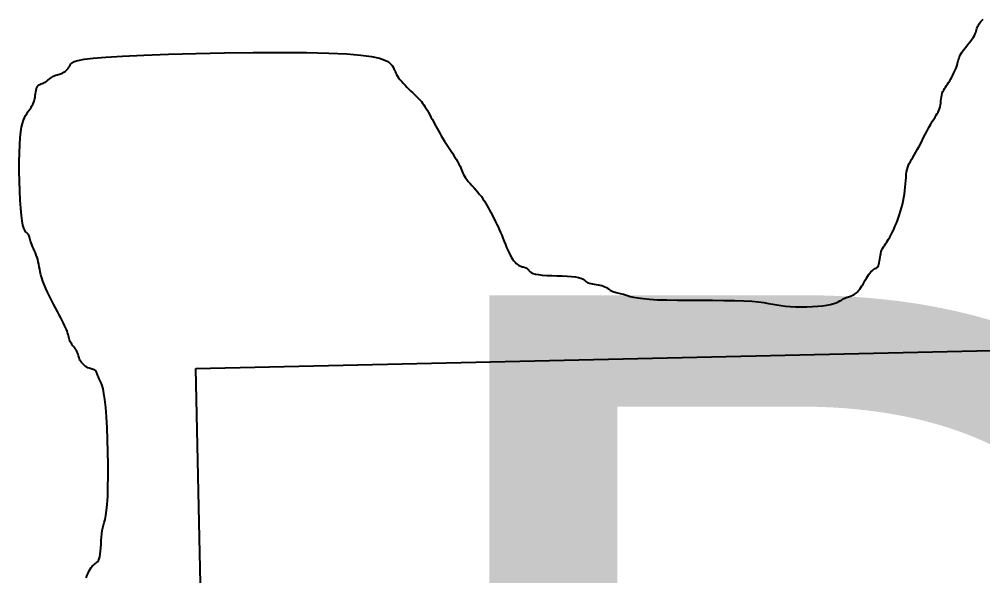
# Model space of a CAD drawing. Header units: millimetres. Extents: x 686.5 to 717.1, y 236.1 to 261.6.
# Drawn here: x 705.0688 to 705.1392, y 246.5525 to 246.5932 of the extents above; entities that cross this region are included whole.
import ezdxf

# ---------------------------------------------------------------- set-up
doc = ezdxf.new("R2010")
doc.units = ezdxf.units.MM
for name, color, linetype in [('3', 1, 'Continuous'), ('LETREROS', 31, 'Continuous'), ('MUE', 2, 'Continuous')]:
    doc.layers.add(name, color=color, linetype=linetype)

# ---------------------------------------------------------------- blocks, each defined once
blk = doc.blocks.new('ESCRITORIO1')
at = {"layer": '3', "color": 2}
for p, q in [((0.2309107847478558, 0.3180073445863734), (0.2321501370866841, 0.3181957044921724)), ((0.2321501370866841, 0.3181957044921724), (0.2337894116390018, 0.3183423169017914)), ((0.2337894116390018, 0.3183423169017914), (0.2358635375120812, 0.3184375108862483)), ((0.2358635375120812, 0.3184375108862483), (0.238295138080197, 0.3184814852337361)), ((0.238295138080197, 0.3184814852337361), (0.2409787602842357, 0.3184769061617061)), ((0.2409787602842357, 0.3184769061617061), (0.2438089510651551, 0.318426439887606)), ((0.2438089510651551, 0.318426439887606), (0.246680257363856, 0.3183327526288942)), ((0.246680257363856, 0.3183327526288942), (0.2494872261212606, 0.3181985106030183)), ((0.2494872261212606, 0.3181985106030183), (0.2521244042782698, 0.3180263800274297)), ((0.2239213284546082, 0.315243703909065), (0.2245223467309216, 0.3154692851058627)), ((0.2245223467309216, 0.3154692851058627), (0.2250911969142635, 0.3156745896657078)), ((0.2250911969142635, 0.3156745896657078), (0.2256223400270514, 0.3158492126543138)), ((0.2256223400270514, 0.3158492126543138), (0.2261112046186895, 0.3159862396998072)), ((0.2261112046186895, 0.3159862396998072), (0.2265570893468123, 0.3160927186793892)), ((0.2265570893468123, 0.3160927186793892), (0.2269602603960053, 0.3161791880327272)), ((0.2269602603960053, 0.3161791880327272), (0.2273209839509107, 0.3162561861993503)), ((0.2273209839509107, 0.3162561861993503), (0.2276395261961213, 0.3163342516188905)), ((0.2276395261961213, 0.3163342516188905), (0.2279161533162792, 0.3164239227309054)), ((0.2279161533162792, 0.3164239227309054), (0.2281511314960269, 0.3165357379749771)), ((0.2281511314960269, 0.3165357379749771), (0.2283447269199499, 0.3166802357907166)), ((0.2283447269199499, 0.3166802357907166), (0.2285076623320492, 0.3168641751514372)), ((0.2285076623320492, 0.3168641751514372), (0.2286924867136122, 0.3170791971651674)), ((0.2286924867136122, 0.3170791971651674), (0.2289622056053346, 0.3173131634737274)), ((0.2289622056053346, 0.3173131634737274), (0.22937982454782, 0.3175539357189407)), ((0.22937982454782, 0.3175539357189407), (0.2300083490817997, 0.3177893755425671)), ((0.2300083490817997, 0.3177893755425671), (0.2309107847478558, 0.3180073445863734)), ((0.2521244042782698, 0.3180263800274297), (0.2544863387758554, 0.317819027119576)), ((0.2544863387758554, 0.317819027119576), (0.2564922044914653, 0.3175793742294957)), ((0.2564922044914653, 0.3175793742294957), (0.258159688048714, 0.3173113682376503)), ((0.258159688048714, 0.3173113682376503), (0.2595311040078485, 0.3170192121571169)), ((0.2595311040078485, 0.3170192121571169), (0.260648766929009, 0.3167071090008591)), ((0.260648766929009, 0.3167071090008591), (0.2615549913724351, 0.3163792617819752)), ((0.2615549913724351, 0.3163792617819752), (0.2622920918982885, 0.3160398735134571)), ((0.2622920918982885, 0.3160398735134571), (0.2629023830667876, 0.3156931472083819)), ((0.2629023830667876, 0.3156931472083819), (0.263428179438101, 0.3153432858797984)), ((0.263428179438101, 0.3153432858797984), (0.263906522860033, 0.3149946257576524)), ((0.2121083059189672, 0.3122189518603378), (0.2132338532546214, 0.3126360197109221)), ((0.2132338532546214, 0.3126360197109221), (0.2142943967114945, 0.3129861885314433)), ((0.2142943967114945, 0.3129861885314433), (0.215273851852146, 0.3132593201723282)), ((0.215273851852146, 0.3132593201723282), (0.2161777577866459, 0.313465819596356)), ((0.2161777577866459, 0.313465819596356), (0.2170170595119387, 0.3136212275442709)), ((0.2170170595119387, 0.3136212275442709), (0.2178027020249758, 0.3137410847568169)), ((0.2178027020249758, 0.3137410847568169), (0.2185456303227724, 0.3138409319747986)), ((0.2185456303227724, 0.3138409319747986), (0.2192567894022517, 0.3139363099389598)), ((0.2192567894022517, 0.3139363099389598), (0.2199471242604147, 0.3140427593900164)), ((0.2199471242604147, 0.3140427593900164), (0.2206275798941917, 0.3141758210688081)), ((0.2206275798941917, 0.3141758210688081), (0.2213063539714426, 0.3143467114369081)), ((0.2213063539714426, 0.3143467114369081), (0.2219806548437333, 0.3145493498391971)), ((0.2219806548437333, 0.3145493498391971), (0.2226449435334033, 0.314773331341506)), ((0.2226449435334033, 0.314773331341506), (0.2232936810628985, 0.3150082510095196)), ((0.2232936810628985, 0.3150082510095196), (0.2239213284546082, 0.315243703909065)), ((0.263906522860033, 0.3149946257576524), (0.2643533643306384, 0.3146520359394671)), ((0.2643533643306384, 0.3146520359394671), (0.2647793821355222, 0.3143205187398053)), ((0.2647793821355222, 0.3143205187398053), (0.265195254560382, 0.3140050764731512)), ((0.265195254560382, 0.3140050764731512), (0.265611659890844, 0.3137107114539823)), ((0.265611659890844, 0.3137107114539823), (0.2660392764125064, 0.3134424259967794)), ((0.2660392764125064, 0.3134424259967794), (0.2664887824110735, 0.3132052224160802)), ((0.2664887824110735, 0.3132052224160802), (0.2669708561721649, 0.3130041030263051)), ((0.2669708561721649, 0.3130041030263051), (0.2674917155488217, 0.31284154670427)), ((0.2674917155488217, 0.31284154670427), (0.2680397366638161, 0.3127099385758854)), ((0.2680397366638161, 0.3127099385758854), (0.2685988352073068, 0.3125991403292687)), ((0.2685988352073068, 0.3125991403292687), (0.2691529268694453, 0.3124990136526122)), ((0.2062576724130736, 0.3096647146196716), (0.2073858842766967, 0.3101871687076816)), ((0.2073858842766967, 0.3101871687076816), (0.2085565438834536, 0.3107190934033248)), ((0.2085565438834536, 0.3107190934033248), (0.2097481609090224, 0.3112452147789959)), ((0.2097481609090224, 0.3112452147789959), (0.2109392450289889, 0.3117502589071819)), ((0.2109392450289889, 0.3117502589071819), (0.2121083059189672, 0.3122189518603378)), ((0.2691529268694453, 0.3124990136526122), (0.269685927340376, 0.3123994202341187)), ((0.269685927340376, 0.3123994202341187), (0.2701817523102932, 0.3122902217619519)), ((0.2701817523102932, 0.3122902217619519), (0.2706243174693697, 0.3121612799242293)), ((0.2706243174693697, 0.3121612799242293), (0.2709975385077215, 0.3120024564091644)), ((0.2709975385077215, 0.3120024564091644), (0.2712906703485629, 0.3118061141553454)), ((0.2712906703485629, 0.3118061141553454), (0.2715143248471321, 0.311574621103162)), ((0.2715143248471321, 0.311574621103162), (0.2716844530917086, 0.3113128464433181)), ((0.2716844530917086, 0.3113128464433181), (0.2718170061705294, 0.3110256593666136)), ((0.2718170061705294, 0.3110256593666136), (0.2719279351718669, 0.3107179290637809)), ((0.2719279351718669, 0.3107179290637809), (0.2720331911839864, 0.3103945247256732)), ((0.2720331911839864, 0.3103945247256732), (0.272148725295132, 0.3100603155429944)), ((0.272148725295132, 0.3100603155429944), (0.2722904885936188, 0.3097201707065409)), ((0.2722904885936188, 0.3097201707065409), (0.2724700161406446, 0.3093781922794214)), ((0.1998089772515002, 0.3067933785330474), (0.2003904413738127, 0.3070106745997663)), ((0.2003904413738127, 0.3070106745997663), (0.201025697159217, 0.3072687913060967)), ((0.201025697159217, 0.3072687913060967), (0.2017200173957718, 0.3075675949559269)), ((0.2017200173957718, 0.3075675949559269), (0.2024786748716991, 0.3079069518530844)), ((0.2024786748716991, 0.3079069518530844), (0.2033069423751073, 0.3082867283013648)), ((0.2033069423751073, 0.3082867283013648), (0.204210092694197, 0.3087067906046528)), ((0.204210092694197, 0.3087067906046528), (0.2051933986170411, 0.3091670050667759)), ((0.2051933986170411, 0.3091670050667759), (0.2062576724130736, 0.3096647146196716)), ((0.2724700161406446, 0.3093781922794214), (0.2726811788895418, 0.3090354138142537)), ((0.2726811788895418, 0.3090354138142537), (0.2729134317665753, 0.3086921017359394)), ((0.2729134317665753, 0.3086921017359394), (0.2731562296980314, 0.3083485224694762)), ((0.2731562296980314, 0.3083485224694762), (0.2733990276101892, 0.3080049424397018)), ((0.2733990276101892, 0.3080049424397018), (0.2736312804293348, 0.3076616280716458)), ((0.2736312804293348, 0.3076616280716458), (0.2738424430817474, 0.3073188457902063)), ((0.2738424430817474, 0.3073188457902063), (0.2740219704936777, 0.3069768620202886)), ((0.2740219704936777, 0.3069768620202886), (0.2741628326607568, 0.3066358544093255)), ((0.1269812001111035, 0.3044307615862571), (0.1276961729356074, 0.3041552113741766)), ((0.1276961729356074, 0.3041552113741766), (0.1283524796664821, 0.3038547819966553)), ((0.1933586666261746, 0.3040671173857028), (0.1937008678618071, 0.3042465174773596)), ((0.1937008678618071, 0.3042465174773596), (0.1940438668468047, 0.3044575323353378)), ((0.1940438668468047, 0.3044575323353378), (0.1943873976646628, 0.3046896237041601)), ((0.1943873976646628, 0.3046896237041601), (0.1947311943989618, 0.3049322533284311)), ((0.1947311943989618, 0.3049322533284311), (0.1950749911332608, 0.3051748829526737)), ((0.1950749911332608, 0.3051748829526737), (0.195418521951126, 0.3054069743215209)), ((0.195418521951126, 0.3054069743215209), (0.1957615209361236, 0.3056179891794706)), ((0.1957615209361236, 0.3056179891794706), (0.1961037221717561, 0.3057973892711559)), ((0.1961037221717561, 0.3057973892711559), (0.1964458271808383, 0.3059381269056125)), ((0.1964458271808383, 0.3059381269056125), (0.1967924072431941, 0.3060471166500349)), ((0.1967924072431941, 0.3060471166500349), (0.1971490010779178, 0.3061347636361802)), ((0.1971490010779178, 0.3061347636361802), (0.1975211474040606, 0.3062114729957024)), ((0.1975211474040606, 0.3062114729957024), (0.1979143849406668, 0.3062876498603622)), ((0.1979143849406668, 0.3062876498603622), (0.1983342524068235, 0.3063736993618384)), ((0.1983342524068235, 0.3063736993618384), (0.1987862885216103, 0.3064800266318635)), ((0.1987862885216103, 0.3064800266318635), (0.1992760320041143, 0.3066170368021162)), ((0.1992760320041143, 0.3066170368021162), (0.1998089772515002, 0.3067933785330474)), ((0.2741628326607568, 0.3066358544093255), (0.2742720598555621, 0.3062956454940462)), ((0.2742720598555621, 0.3062956454940462), (0.274360197419945, 0.3059559690336755)), ((0.274360197419945, 0.3059559690336755), (0.2744377906958562, 0.3056165587875022)), ((0.2744377906958562, 0.3056165587875022), (0.2745153850251683, 0.3052771485146692)), ((0.2745153850251683, 0.3052771485146692), (0.2746035257497965, 0.3049374719744264)), ((0.2746035257497965, 0.3049374719744264), (0.2747127582115994, 0.3045972629259772)), ((0.2747127582115994, 0.3045972629259772), (0.2748536277524636, 0.3042562551285215)), ((0.2748536277524636, 0.3042562551285215), (0.2750340655604546, 0.3039151270889349)), ((0.1283524796664821, 0.3038547819966553), (0.1289449809909513, 0.3035348758827077)), ((0.1289449809909513, 0.3035348758827077), (0.1294685375960825, 0.3032008954612628)), ((0.1294685375960825, 0.3032008954612628), (0.1299180101690283, 0.3028582431612179)), ((0.1299180101690283, 0.3028582431612179), (0.1302882593968633, 0.3025123214115339)), ((0.1302882593968633, 0.3025123214115339), (0.1305802973886685, 0.3021683771119221)), ((0.1305802973886685, 0.3021683771119221), (0.1308197419408046, 0.3018310350454492)), ((0.1308197419408046, 0.3018310350454492), (0.131038362271596, 0.3015047644659283)), ((0.131038362271596, 0.3015047644659283), (0.1312679275993531, 0.3011940346271551)), ((0.1883298242429277, 0.301044830241139), (0.1885272607482804, 0.3013763989353322)), ((0.1885272607482804, 0.3013763989353322), (0.1887614720365534, 0.301701765346678)), ((0.1887614720365534, 0.301701765346678), (0.1890270526150317, 0.3020157936553183)), ((0.1890270526150317, 0.3020157936553183), (0.1893185969910789, 0.3023133480414479)), ((0.1893185969910789, 0.3023133480414479), (0.1896306996720156, 0.3025892926852265)), ((0.1896306996720156, 0.3025892926852265), (0.189957955165184, 0.3028384917667388)), ((0.189957955165184, 0.3028384917667388), (0.190294957977919, 0.3030558094662368)), ((0.190294957977919, 0.3030558094662368), (0.1906363026174986, 0.303236109963823)), ((0.1906363026174986, 0.303236109963823), (0.1909775288261599, 0.303376869785577)), ((0.1909775288261599, 0.303376869785577), (0.191317957285456, 0.3034860148410345)), ((0.191317957285456, 0.3034860148410345), (0.1916578539118845, 0.3035740833856231)), ((0.1916578539118845, 0.3035740833856231), (0.1919974846218508, 0.3036516136747629)), ((0.1919974846218508, 0.3036516136747629), (0.1923371153318172, 0.3037291439639311)), ((0.1923371153318172, 0.3037291439639311), (0.1926770119582173, 0.3038172125084913)), ((0.1926770119582173, 0.3038172125084913), (0.1930174404175418, 0.3039263575639488)), ((0.1930174404175418, 0.3039263575639488), (0.1933586666261746, 0.3040671173857028)), ((0.2750340655604546, 0.3039151270889349), (0.275251546208402, 0.3035783363043301)), ((0.275251546208402, 0.3035783363043301), (0.2755009301152, 0.3032512850195097)), ((0.2755009301152, 0.3032512850195097), (0.2757770776998143, 0.3029393754792729)), ((0.2757770776998143, 0.3029393754792729), (0.2760748493812315, 0.3026480099283795)), ((0.2760748493812315, 0.3026480099283795), (0.2763891055783887, 0.3023825906116002)), ((0.2763891055783887, 0.3023825906116002), (0.2767147067102158, 0.302148519773759)), ((0.2767147067102158, 0.302148519773759), (0.2770465131956996, 0.3019511996595696)), ((0.2770465131956996, 0.3019511996595696), (0.277378608323076, 0.3017652957835359)), ((0.277378608323076, 0.3017652957835359), (0.2777019668579683, 0.3014425267388319)), ((0.2777019668579683, 0.3014425267388319), (0.2780067864353057, 0.3008038743883112)), ((0.1312679275993531, 0.3011940346271551), (0.1315402071424003, 0.3009033147829747)), ((0.1315402071424003, 0.3009033147829747), (0.1318869701190053, 0.3006370741872075)), ((0.1318869701190053, 0.3006370741872075), (0.1323399857474854, 0.3003997820936988)), ((0.1323399857474854, 0.3003997820936988), (0.1329310232461012, 0.3001959077562155)), ((0.1329310232461012, 0.3001959077562155), (0.1336803611344806, 0.3000275747084942)), ((0.1336803611344806, 0.3000275747084942), (0.1345623151369892, 0.2998875236036511)), ((0.1345623151369892, 0.2998875236036511), (0.135539710279339, 0.2997661493747117)), ((0.135539710279339, 0.2997661493747117), (0.1365753715871989, 0.2996538469546337)), ((0.1365753715871989, 0.2996538469546337), (0.1376321240862382, 0.2995410112763857)), ((0.1376321240862382, 0.2995410112763857), (0.138672792802133, 0.2994180372730035)), ((0.138672792802133, 0.2994180372730035), (0.139660202760588, 0.2992753198774913)), ((0.139660202760588, 0.2992753198774913), (0.140557178987244, 0.2991032540227998)), ((0.140557178987244, 0.2991032540227998), (0.1413468471431401, 0.2988952363646753)), ((0.1413468471431401, 0.2988952363646753), (0.1420935354306749, 0.2986566704499083)), ((0.1420935354306749, 0.2986566704499083), (0.1428818726875889, 0.2983959615479144)), ((0.1864056152542659, 0.2983939663364232), (0.1866916418640159, 0.2984728519223054)), ((0.1866916418640159, 0.2984728519223054), (0.1869515717179908, 0.2985629423029899)), ((0.1869515717179908, 0.2985629423029899), (0.1871803981981941, 0.2986749090418286)), ((0.1871803981981941, 0.2986749090418286), (0.1873731146866149, 0.2988194237020956)), ((0.1873731146866149, 0.2988194237020956), (0.1875272843533509, 0.2990044566293193)), ((0.1875272843533509, 0.2990044566293193), (0.1876507495209978, 0.2992271732977798)), ((0.1876507495209978, 0.2992271732977798), (0.1877539223001889, 0.2994820379640615)), ((0.1877539223001889, 0.2994820379640615), (0.1878472148016002, 0.2997635148846776)), ((0.1878472148016002, 0.2997635148846776), (0.1879410391359144, 0.3000660683161662)), ((0.1879410391359144, 0.3000660683161662), (0.1880458074138005, 0.3003841625150336)), ((0.1880458074138005, 0.3003841625150336), (0.1881719317459059, 0.3007122617378464)), ((0.1881719317459059, 0.3007122617378464), (0.1883298242429277, 0.301044830241139)), ((0.2780067864353057, 0.3008038743883112), (0.2782832646899394, 0.2996703205948847)), ((0.2782832646899394, 0.2996703205948847), (0.2785215992568908, 0.2978628472213778)), ((0.1428818726875889, 0.2983959615479144), (0.143796487751608, 0.2981215149282264)), ((0.143796487751608, 0.2981215149282264), (0.1449220094604939, 0.2978417358603451)), ((0.1449220094604939, 0.2978417358603451), (0.146343066651994, 0.2975650296137218)), ((0.146343066651994, 0.2975650296137218), (0.1481442881638131, 0.2972998014578287)), ((0.1481442881638131, 0.2972998014578287), (0.1504103028336914, 0.2970544566621989)), ((0.1504103028336914, 0.2970544566621989), (0.1531887864732795, 0.2968365772999242)), ((0.1531887864732795, 0.2968365772999242), (0.1563796027895137, 0.2966504526587279)), ((0.1563796027895137, 0.2966504526587279), (0.1598456624632405, 0.296499548829928)), ((0.1598456624632405, 0.296499548829928), (0.1634498761753065, 0.2963873319048922)), ((0.1634498761753065, 0.2963873319048922), (0.1670551546066008, 0.2963172679749668)), ((0.1670551546066008, 0.2963172679749668), (0.1705244084379416, 0.2962928231314912)), ((0.1705244084379416, 0.2962928231314912), (0.1737205483501114, 0.2963174634657797)), ((0.1737205483501114, 0.2963174634657797), (0.176506485024035, 0.2963946550692036)), ((0.176506485024035, 0.2963946550692036), (0.1787793571289313, 0.2965252411348942)), ((0.1787793571289313, 0.2965252411348942), (0.1805732152878576, 0.2966995732633002)), ((0.1805732152878576, 0.2966995732633002), (0.1819563381122506, 0.2969053801565984)), ((0.1819563381122506, 0.2969053801565984), (0.1829970042135969, 0.2971303905170295)), ((0.1829970042135969, 0.2971303905170295), (0.183763492203326, 0.2973623330468591)), ((0.183763492203326, 0.2973623330468591), (0.1843240806928748, 0.2975889364482889)), ((0.1843240806928748, 0.2975889364482889), (0.1847470482937368, 0.2977979294235098)), ((0.1847470482937368, 0.2977979294235098), (0.1851006736173346, 0.2979770406748052)), ((0.1851006736173346, 0.2979770406748052), (0.1854410210702468, 0.2981178227145342)), ((0.1854410210702468, 0.2981178227145342), (0.1857752982393635, 0.2982271232958205)), ((0.1857752982393635, 0.2982271232958205), (0.1860984985067233, 0.2983156139820196)), ((0.1860984985067233, 0.2983156139820196), (0.1864056152542659, 0.2983939663364232)), ((0.2785215992568908, 0.2978628472213778), (0.2787119877709614, 0.2952024361306762)), ((0.2787119877709614, 0.2952024361306762), (0.2788446278671088, 0.2915100691856018)), ((0.2788446278671088, 0.2915100691856018), (0.2789097171802837, 0.2866067282490974)), ((0.2789097171802837, 0.2866067282490974), (0.2788996293146155, 0.28039945816246)), ((-0.2132188871294076, 0.2796850999882992), (0.1866533235366177, 0.2695749497882574)), ((0.2788996293146155, 0.28039945816246), (0.2788154417513553, 0.2731395556808494)), ((0.2788154417513553, 0.2731395556808494), (0.2786604079409756, 0.265164380537918)), ((0.1866533235366177, 0.2695749497882574), (0.176543173336583, -0.1302972608777999)), ((0.2786604079409756, 0.265164380537918), (0.2784377813339631, 0.2568112924673009)), ((0.2784377813339631, 0.2568112924673009), (0.2781508153807764, 0.2484176512026259)), ((0.2781508153807764, 0.2484176512026259), (0.2778027635319447, 0.2403208164775492)), ((0.2778027635319447, 0.2403208164775492), (0.2773968792379335, 0.2328581480257021)), ((0.2773968792379335, 0.2328581480257021), (0.2769364159492227, 0.2263670055807125)), ((0.2769364159492227, 0.2263670055807125), (0.2764260774074287, 0.221102987954513)), ((0.2764260774074287, 0.221102987954513), (0.2758763685187375, 0.2169946502721771)), ((0.2758763685187375, 0.2169946502721771), (0.2752992444804789, 0.2138887867370798)), ((0.2747066604899899, 0.2116321915525639), (0.2741105717445436, 0.210071658921958)), ((0.2752992444804789, 0.2138887867370798), (0.2747066604899899, 0.2116321915525639)), ((0.2729557007781764, 0.2084259581360932), (0.272420828951887, 0.2080343783875023)), ((0.2735229334414768, 0.2090539830486833), (0.2729557007781764, 0.2084259581360932)), ((0.2741105717445436, 0.210071658921958), (0.2735229334414768, 0.2090539830486833)), ((0.2676724739147573, 0.2055322174314433), (0.2670816501178024, 0.205048896533242)), ((0.2682408737587494, 0.2059633796273026), (0.2676724739147573, 0.2055322174314433)), ((0.268775904643249, 0.2063268419983793), (0.2682408737587494, 0.2059633796273026)), ((0.2692702921876844, 0.206613121949232), (0.268775904643249, 0.2063268419983793)), ((0.2697314445160259, 0.2068369709922457), (0.2692702921876844, 0.206613121949232)), ((0.270170440378358, 0.2070191991667478), (0.2697314445160259, 0.2068369709922457)), ((0.2705983585247367, 0.2071806165120123), (0.270170440378358, 0.2070191991667478)), ((0.2710262777052179, 0.207342033067448), (0.2705983585247367, 0.2071806165120123)), ((0.2714652766698507, 0.2075242588722759), (0.2710262777052179, 0.207342033067448)), ((0.2719264341687193, 0.2077481039658515), (0.2714652766698507, 0.2075242588722759)), ((0.272420828951887, 0.2080343783875023), (0.2719264341687193, 0.2077481039658515)), ((0.2647130155330615, 0.202904848364394), (0.2641742470706987, 0.2023938507901519)), ((0.2652840850755567, 0.2034413928482444), (0.2647130155330615, 0.202904848364394)), ((0.2658765106915908, 0.2039879431192304), (0.2652840850755567, 0.2034413928482444)), ((0.2664793473745561, 0.2045289580550502), (0.2658765106915908, 0.2039879431192304)), ((0.2670816501178024, 0.205048896533242), (0.2664793473745561, 0.2045289580550502)), ((0.2614544404813799, 0.1999950758331295), (0.2609905465415565, 0.1996632138943397)), ((0.2618975107361905, 0.200338009627167), (0.2614544404813799, 0.1999950758331295)), ((0.2623304356013278, 0.2006970179725442), (0.2618975107361905, 0.200338009627167)), ((0.2627638933720604, 0.2010771035654066), (0.2623304356013278, 0.2006970179725442)), ((0.2632085623436495, 0.2014832691018995), (0.2627638933720604, 0.2010771035654066)), ((0.2636751208114418, 0.2019205172781184), (0.2632085623436495, 0.2014832691018995)), ((0.2641742470706987, 0.2023938507901519), (0.2636751208114418, 0.2019205172781184)), ((0.2561602024193732, 0.1970849374251706), (0.2554776535949372, 0.1967647499191933)), ((0.2568374786755712, 0.1974052569033198), (0.2561602024193732, 0.1970849374251706)), ((0.2575042098339679, 0.1977258418523355), (0.2568374786755712, 0.1974052569033198)), ((0.2581551233648796, 0.1980468257709376), (0.2575042098339679, 0.1977258418523355)), ((0.258784946738686, 0.1983683421577709), (0.2581551233648796, 0.1980468257709376)), ((0.2593884074258028, 0.1986905245115551), (0.258784946738686, 0.1983683421577709)), ((0.2599602328965958, 0.1990135063309602), (0.2593884074258028, 0.1986905245115551)), ((0.2604951506214519, 0.1993374211147056), (0.2599602328965958, 0.1990135063309602)), ((0.2609905465415565, 0.1996632138943397), (0.2604951506214519, 0.1993374211147056)), ((0.2511824804388709, 0.1946588507894376), (0.2503846309578108, 0.1942299748797645)), ((0.2519478954031058, 0.1950569125832438), (0.2511824804388709, 0.1946588507894376)), ((0.2526862815968798, 0.195429295692783), (0.2519478954031058, 0.1950569125832438)), ((0.2534030447666069, 0.1957811355495913), (0.2526862815968798, 0.195429295692783)), ((0.2541035906586018, 0.1961175675852331), (0.2534030447666069, 0.1957811355495913)), ((0.2547933250192642, 0.1964437272312445), (0.2541035906586018, 0.1961175675852331)), ((0.2554776535949372, 0.1967647499191933), (0.2547933250192642, 0.1964437272312445)), ((0.2459503101129528, 0.1916627654125946), (0.245064166788147, 0.1911500113281797)), ((0.2468580764811108, 0.1921960635129878), (0.2459503101129528, 0.1916627654125946)), ((0.2477712486294479, 0.1927344983806272), (0.2468580764811108, 0.1921960635129878)), ((0.2486736092946629, 0.1932626627668022), (0.2477712486294479, 0.1927344983806272)), ((0.2495489412135683, 0.1937651494227168), (0.2486736092946629, 0.1932626627668022)), ((0.2503846309578108, 0.1942299748797645), (0.2495489412135683, 0.1937651494227168)), ((0.2395653231477013, 0.1887028841922884), (0.2390980089656267, 0.1884791949836782)), ((0.2400210264883285, 0.1888846870482013), (0.2395653231477013, 0.1887028841922884)), ((0.2404814694771176, 0.1890452801119764), (0.2400210264883285, 0.1888846870482013)), ((0.2409630026036851, 0.189205339944273), (0.2404814694771176, 0.1890452801119764)), ((0.2414819763576617, 0.1893855431056437), (0.2409630026036851, 0.189205339944273)), ((0.2420547412286922, 0.1896065661567548), (0.2414819763576617, 0.1893855431056437)), ((0.2426976477063931, 0.1898890856581588), (0.2420547412286922, 0.1896065661567548)), ((0.2434216183216478, 0.1902477642022085), (0.2426976477063931, 0.1898890856581588)), ((0.2442158637699734, 0.1906732085084819), (0.2434216183216478, 0.1902477642022085)), ((0.245064166788147, 0.1911500113281797), (0.2442158637699734, 0.1906732085084819)), ((0.2355934746984403, 0.1858568594539207), (0.2349210816231775, 0.1853123368599014)), ((0.2362499169246774, 0.1863965118964188), (0.2355934746984403, 0.1858568594539207)), ((0.236884736107541, 0.1869156203229352), (0.2362499169246774, 0.1863965118964188)), ((0.2374922600526617, 0.1873985108689844), (0.236884736107541, 0.1869156203229352)), ((0.2380668165657482, 0.1878295096700704), (0.2374922600526617, 0.1873985108689844)), ((0.2386027334523888, 0.1881929428617646), (0.2380668165657482, 0.1878295096700704)), ((0.2390980089656267, 0.1884791949836782), (0.2386027334523888, 0.1881929428617646)), ((0.232177704176955, 0.1833710987867931), (0.2314922559851382, 0.1829710151568626)), ((0.2328639516789153, 0.183802796379819), (0.232177704176955, 0.1833710987867931)), ((0.2335511317029173, 0.1842713766753796), (0.2328639516789153, 0.183802796379819)), ((0.23423840989323, 0.1847786179789104), (0.2335511317029173, 0.1842713766753796)), ((0.2349210816231775, 0.1853123368599014), (0.23423840989323, 0.1847786179789104)), ((0.2259983332119191, 0.1803005084112073), (0.2252823917561528, 0.1799811686231045)), ((0.2266984570884532, 0.1806202490770339), (0.2259983332119191, 0.1803005084112073)), ((0.2273880359250384, 0.1809402575034724), (0.2266984570884532, 0.1806202490770339)), ((0.2280723422609441, 0.1812604005734642), (0.2273880359250384, 0.1809402575034724)), ((0.2287557920809036, 0.18158144547942), (0.2280723422609441, 0.1812604005734642)), ((0.229439375151351, 0.1819077606512884), (0.2287557920809036, 0.18158144547942)), ((0.2301232246842773, 0.1822446148285373), (0.229439375151351, 0.1819077606512884)), ((0.2308074738915735, 0.182597276750581), (0.2301232246842773, 0.1822446148285373)), ((0.2314922559851382, 0.1829710151568626), (0.2308074738915735, 0.182597276750581)), ((0.2185776840670641, 0.1774511701954289), (0.2176965365810304, 0.1771360093273522)), ((0.2194799216908478, 0.1777657978319453), (0.2185776840670641, 0.1774511701954289)), ((0.2203874318491188, 0.1780802921606401), (0.2194799216908478, 0.1777657978319453)), ((0.221284396938465, 0.17839505310506), (0.2203874318491188, 0.1780802921606401)), ((0.2221549993556025, 0.1787104805888617), (0.221284396938465, 0.17839505310506)), ((0.2229869365209112, 0.1790268856955528), (0.2221549993556025, 0.1787104805888617)), ((0.2237819659499607, 0.1793442241482204), (0.2229869365209112, 0.1790268856955528)), ((0.2245453601819278, 0.1796623628297311), (0.2237819659499607, 0.1793442241482204)), ((0.2252823917561528, 0.1799811686231045), (0.2245453601819278, 0.1796623628297311)), ((0.2132227480052649, 0.174887044880375), (0.2128653415692696, 0.1745586400889643)), ((0.2136434258887476, 0.1752138491873616), (0.2132227480052649, 0.174887044880375)), ((0.2141326474955747, 0.1755389198995481), (0.2136434258887476, 0.1752138491873616)), ((0.2146956851017165, 0.1758621239065157), (0.2141326474955747, 0.1755389198995481)), ((0.2153378109830655, 0.17618332809786), (0.2146956851017165, 0.1758621239065157)), ((0.2160607824357115, 0.1765024882022246), (0.2153378109830655, 0.17618332809786)), ((0.2168522968361444, 0.1768199153041685), (0.2160607824357115, 0.1765024882022246)), ((0.2176965365810304, 0.1771360093273522), (0.2168522968361444, 0.1768199153041685)), ((0.211440939550414, 0.1717474469139226), (0.2113174794487449, 0.1715247221617346)), ((0.211544109389699, 0.1720023203739487), (0.211440939550414, 0.1717474469139226)), ((0.2116374010677049, 0.172283806416651), (0.211544109389699, 0.1720023203739487)), ((0.2117312266853801, 0.172586368916928), (0.2116374010677049, 0.172283806416651)), ((0.2118359983437799, 0.1729044717497068), (0.2117312266853801, 0.172586368916928)), ((0.2119621281438882, 0.1732325787899143), (0.2118359983437799, 0.1729044717497068)), ((0.2121200281868028, 0.1735651539124206), (0.2119621281438882, 0.1732325787899143)), ((0.2123192539359522, 0.1738975614946021), (0.2121200281868028, 0.1735651539124206)), ((0.2125659343047985, 0.1742287679235837), (0.2123192539359522, 0.1738975614946021)), ((0.2128653415692696, 0.1745586400889643), (0.2125659343047985, 0.1742287679235837)), ((0.2094946372307049, 0.1691243408577954), (0.2092840467158084, 0.1682377304533418)), ((0.2097314008387841, 0.1697941163067114), (0.2094946372307049, 0.1691243408577954)), ((0.2099847250318447, 0.1702842076449294), (0.2097314008387841, 0.1697941163067114)), ((0.2102449973016149, 0.1706317657171752), (0.2099847250318447, 0.1702842076449294)), ((0.2105026051399577, 0.1708739413682601), (0.2102449973016149, 0.1706317657171752)), ((0.2107479360385724, 0.1710478854429738), (0.2105026051399577, 0.1708739413682601)), ((0.2109713774892228, 0.1711907487861026), (0.2107479360385724, 0.1710478854429738)), ((0.2111633169837503, 0.1713396822424258), (0.2109713774892228, 0.1711907487861026)), ((0.2113174794487449, 0.1715247221617346), (0.2111633169837503, 0.1713396822424258)), ((0.2091061486070132, 0.1671139087988429), (0.2089550894359462, 0.1657995978007811)), ((0.2092840467158084, 0.1682377304533418), (0.2091061486070132, 0.1671139087988429)), ((0.2088219225388812, 0.164358293915889), (0.2086977012521558, 0.1628534936008954)), ((0.2089550894359462, 0.1657995978007811), (0.2088219225388812, 0.164358293915889)), ((0.2085734789119797, 0.1613486933125081), (0.2084403088547191, 0.1599073895074881)), ((0.2086977012521558, 0.1628534936008954), (0.2085734789119797, 0.1613486933125081)), ((0.2082892444166333, 0.1585930786425962), (0.2081113389340459, 0.1574692571745331)), ((0.2084403088547191, 0.1599073895074881), (0.2082892444166333, 0.1585930786425962)), ((0.2071489224244729, 0.1550190211244882), (0.2068899476628516, 0.1547232783332895)), ((0.2074100287505729, 0.1553990706158501), (0.2071489224244729, 0.1550190211244882)), ((0.2076637868229909, 0.155905846595747), (0.2074100287505729, 0.1553990706158501)), ((0.2079007168235449, 0.1565817688525399), (0.2076637868229909, 0.155905846595747)), ((0.2081113389340459, 0.1574692571745331), (0.2079007168235449, 0.1565817688525399)), ((0.2057237742981854, 0.1520743357321557), (0.2056235996864615, 0.1515206189236338)), ((0.2058234170577151, 0.1526069752665613), (0.2057237742981854, 0.1520743357321557)), ((0.205932673637399, 0.1531024637320684), (0.2058234170577151, 0.1526069752665613)), ((0.2060616897095926, 0.1535447273339301), (0.205932673637399, 0.1531024637320684)), ((0.2062206109466089, 0.1539176922773464), (0.2060616897095926, 0.1535447273339301)), ((0.2064163121057305, 0.154215033698069), (0.2062206109466089, 0.1539176922773464)), ((0.2066425842838768, 0.154469422453932), (0.2064163121057305, 0.154215033698069)), ((0.2068899476628516, 0.1547232783332895), (0.2066425842838768, 0.154469422453932)), ((0.2050180955255954, 0.149412853318811), (0.2047870603519257, 0.1489696463863019)), ((0.205218428014696, 0.1498937428010869), (0.2050180955255954, 0.149412853318811)), ((0.2053810722170581, 0.1504142486633064), (0.205218428014696, 0.1498937428010869)), ((0.2055127475501948, 0.1509618986357673), (0.2053810722170581, 0.1504142486633064)), ((0.2056235996864615, 0.1515206189236338), (0.2055127475501948, 0.1509618986357673)), ((0.2031812198832839, 0.1464574281949851), (0.2030547845987201, 0.1461170303175017)), ((0.2033391569233629, 0.1467917584465255), (0.2031812198832839, 0.1464574281949851)), ((0.2035357592083571, 0.1471251125391682), (0.2033391569233629, 0.1467917584465255)), ((0.2037641299505495, 0.1474629370505198), (0.2035357592083571, 0.1471251125391682)), ((0.2040138572929706, 0.1478107673356917), (0.2037641299505495, 0.1474629370505198)), ((0.2042745293786581, 0.1481741387499369), (0.2040138572929706, 0.1478107673356917)), ((0.2045357343506424, 0.1485585866484165), (0.2042745293786581, 0.1481741387499369)), ((0.2047870603519257, 0.1489696463863019), (0.2045357343506424, 0.1485585866484165)), ((0.2023597104734165, 0.1436670722975038), (0.2021581031562079, 0.1431361331129288)), ((0.2025213849562988, 0.1441489324094469), (0.2023597104734165, 0.1436670722975038)), ((0.202650489842874, 0.1445947087586781), (0.2025213849562988, 0.1441489324094469)), ((0.2027577036917236, 0.1450094040346315), (0.202650489842874, 0.1445947087586781)), ((0.202853705061564, 0.1453980209267733), (0.2027577036917236, 0.1450094040346315)), ((0.2029491725110333, 0.1457655621245841), (0.202853705061564, 0.1453980209267733)), ((0.2030547845987201, 0.1461170303175017), (0.2029491725110333, 0.1457655621245841)), ((0.2016619975184852, 0.1417391617388724), (0.2013859259286974, 0.14076721272518)), ((0.2019224610494632, 0.1425111490640774), (0.2016619975184852, 0.1417391617388724)), ((0.2021581031562079, 0.1431361331129288), (0.2019224610494632, 0.1425111490640774)), ((0.2008238120341161, 0.1380115959841142), (0.2005561964601057, 0.1361220114325263)), ((0.2011034596454309, 0.1395423436109517), (0.2008238120341161, 0.1380115959841142)), ((0.2013859259286974, 0.14076721272518), (0.2011034596454309, 0.1395423436109517)), ((0.2005561964601057, 0.1361220114325263), (0.200309826288823, 0.1338206315441113)), ((0.200309826288823, 0.1338206315441113), (0.2000911102093212, 0.1310826890483554)), ((0.2000911102093212, 0.1310826890483554), (0.1998952382059116, 0.1279961812409134)), ((0.1998952382059116, 0.1279961812409134), (0.1997145955865349, 0.1246772965590068)), ((0.1997145955865349, 0.1246772965590068), (0.1995415676591819, 0.1212422234399071)), ((0.1995415676591819, 0.1212422234399071), (0.1993685397318075, 0.1178071503207541)), ((0.1993685397318075, 0.1178071503207541), (0.1991878971124237, 0.1144882656388759)), ((0.1991878971124237, 0.1144882656388759), (0.1989920251089856, 0.1114017578314339)), ((0.1989920251089856, 0.1114017578314339), (0.1987733090295407, 0.108663815335678)), ((0.1987733090295407, 0.108663815335678), (0.198526827838613, 0.1063580444494363)), ((0.1982584351275278, 0.1044377229131221), (0.1979766781440659, 0.1028235463276737)), ((0.198526827838613, 0.1063580444494363), (0.1982584351275278, 0.1044377229131221)), ((0.1976901041361074, 0.1014362102941675), (0.1974072603515395, 0.1001964104134849)), ((0.1979766781440659, 0.1028235463276737), (0.1976901041361074, 0.1014362102941675)), ((0.1971366940381927, 0.09902484228670616), (0.1968869524439327, 0.0978422015147693)), ((0.1974072603515395, 0.1001964104134849), (0.1971366940381927, 0.09902484228670616)), ((0.1966665828166256, 0.09656918369869416), (0.1964829076984032, 0.09514760564809777)), ((0.1968869524439327, 0.0978422015147693), (0.1966665828166256, 0.09656918369869416)), ((0.1963383508084746, 0.0936037690071636), (0.1962341111602512, 0.09198509662858001)), ((0.1964829076984032, 0.09514760564809777), (0.1963383508084746, 0.0936037690071636)), ((0.1961713877672508, 0.09033901136518097), (0.1961513796429202, 0.08871293606977204)), ((0.1962341111602512, 0.09198509662858001), (0.1961713877672508, 0.09033901136518097)), ((0.1961513796429202, 0.08871293606977204), (0.1961752858007344, 0.08715429359509486)), ((0.1961752858007344, 0.08715429359509486), (0.1962443052541119, 0.08571050679387326)), ((0.1962443052541119, 0.08571050679387326), (0.1963596370165703, 0.08442899851899455)), ((0.1963596370165703, 0.08442899851899455), (0.1965204116471213, 0.0833449412546905)), ((0.1965204116471213, 0.0833449412546905), (0.1967174858870919, 0.08244450601164388)), ((0.1967174858870919, 0.08244450601164388), (0.1969396480233598, 0.08170161343191396)), ((0.1969396480233598, 0.08170161343191396), (0.1971756863428027, 0.0810901841577234)), ((0.1971756863428027, 0.0810901841577234), (0.1974143891323479, 0.08058413883121673)), ((0.1974143891323479, 0.08058413883121673), (0.1976445446788446, 0.08015739809447808)), ((0.1976445446788446, 0.08015739809447808), (0.1978549412691706, 0.07978388258976565)), ((0.1978549412691706, 0.07978388258976565), (0.1980343671902816, 0.07943751295915646)), ((0.1980343671902816, 0.07943751295915646), (0.1981752369470797, 0.07909651196629852)), ((0.1981752369470797, 0.07909651196629852), (0.1982844699171551, 0.07875631086064416)), ((0.1982844699171551, 0.07875631086064416), (0.1983726116960156, 0.07841664301310303)), ((0.1983726116960156, 0.07841664301310303), (0.1984502078792971, 0.07807724179468778)), ((0.1984502078792971, 0.07807724179468778), (0.1985278040625502, 0.07773784057621569)), ((0.1985278040625502, 0.07773784057621569), (0.1986159458414107, 0.07739817272870297)), ((0.1986159458414107, 0.07739817272870297), (0.1987251788114506, 0.07705797162304862)), ((0.1987251788114506, 0.07705797162304862), (0.1988660485683127, 0.07671697063018712)), ((0.1988660485683127, 0.07671697063018712), (0.1990473430635404, 0.07637494752851737)), ((0.1990473430635404, 0.07637494752851737), (0.1992708196729893, 0.07603185772643428)), ((0.1992708196729893, 0.07603185772643428), (0.1995364781284295, 0.07568770103975453)), ((0.1995364781284295, 0.07568770103975453), (0.1998443181617304, 0.07534247728434096)), ((0.1998443181617304, 0.07534247728434096), (0.2001943395047263, 0.07499618627600668)), ((0.2001943395047263, 0.07499618627600668), (0.2005865418892085, 0.07464882783065008)), ((0.2005865418892085, 0.07464882783065008), (0.2010209250470254, 0.07430040176407715)), ((0.2010209250470254, 0.07430040176407715), (0.2014974887099683, 0.07395090789213299)), ((0.2014974887099683, 0.07395090789213299), (0.2020135963450826, 0.07360041278002782)), ((0.2020135963450826, 0.07360041278002782), (0.2025560663601311, 0.07324924999031168)), ((0.2025560663601311, 0.07324924999031168), (0.2031090808980949, 0.0728978198349104)), ((0.2031090808980949, 0.0728978198349104), (0.2036568221019124, 0.07254652262572137)), ((0.2036568221019124, 0.07254652262572137), (0.204183472114515, 0.07219575867467398)), ((0.204183472114515, 0.07219575867467398), (0.2046732130788982, 0.07184592829371894)), ((0.2046732130788982, 0.07184592829371894), (0.2051102271380429, 0.07149743179469681)), ((0.2051102271380429, 0.07149743179469681), (0.2054786964348736, 0.07115066948953341)), ((0.2054786964348736, 0.07115066948953341), (0.2057689767353708, 0.07080676425243126)), ((0.2057689767353708, 0.07080676425243126), (0.2059961182977759, 0.07046972920657879)), ((0.2059961182977759, 0.07046972920657879), (0.2061813450033085, 0.07014430003733807)), ((0.2061813450033085, 0.07014430003733807), (0.2063458807331884, 0.0698352124301671)), ((0.2063458807331884, 0.0698352124301671), (0.2065109493686919, 0.06954720207048481)), ((0.2065109493686919, 0.06954720207048481), (0.2066977747909817, 0.06928500464369947)), ((0.2066977747909817, 0.06928500464369947), (0.2069275808813558, 0.06905335583524774)), ((0.2069275808813558, 0.06905335583524774), (0.2072215915210336, 0.06885699133054501)), ((0.2072215915210336, 0.06885699133054501), (0.2075948125155165, 0.06869816781662053)), ((0.2075948125155165, 0.06869816781662053), (0.2080373773673401, 0.0685692259866677)), ((0.2080373773673401, 0.0685692259866677), (0.2085332015032932, 0.06846002753555425)), ((0.2085332015032932, 0.06846002753555425), (0.2090662003502644, 0.06836043415812298)), ((0.2090662003502644, 0.06836043415812298), (0.2096202893349997, 0.0682603075491599)), ((0.2096202893349997, 0.0682603075491599), (0.2101793838843307, 0.06814950940352915)), ((0.2101793838843307, 0.06814950940352915), (0.2107273994250747, 0.06801790141608066)), ((0.2107273994250747, 0.06801790141608066), (0.211248251384049, 0.06785534528158976)), ((0.211248251384049, 0.06785534528158976), (0.2117303157530941, 0.06765422616112104)), ((0.2117303157530941, 0.06765422616112104), (0.2121798107843631, 0.0674170230804414)), ((0.2121798107843631, 0.0674170230804414), (0.212607415295011, 0.06714873853155368)), ((0.212607415295011, 0.06714873853155368), (0.2130238081022071, 0.06685437500645008)), ((0.2130238081022071, 0.06685437500645008), (0.2134396680230779, 0.06653893499710861)), ((0.2134396680230779, 0.06653893499710861), (0.2138656738747997, 0.0662074209955108)), ((0.2138656738747997, 0.0662074209955108), (0.2143125044745915, 0.06586483549367017)), ((0.2143125044745915, 0.06586483549367017), (0.214790838639594, 0.06551618098357181)), ((0.214790838639594, 0.06551618098357181), (0.215309575383273, 0.06516562617673571)), ((0.215309575383273, 0.06516562617673571), (0.2158704945045429, 0.06481400466280363)), ((0.2158704945045429, 0.06481400466280363), (0.2164735959984796, 0.06446131625095575)), ((0.2164735959984796, 0.06446131625095575), (0.2171188798603652, 0.06410756075037227)), ((0.2171188798603652, 0.06410756075037227), (0.217806346085311, 0.06375273797029024)), ((0.217806346085311, 0.06375273797029024), (0.2185359946685068, 0.06339684771983656)), ((0.2185359946685068, 0.06339684771983656), (0.2193078256051137, 0.06303988980824826)), ((0.2193078256051137, 0.06303988980824826), (0.2201218388903214, 0.062681864044702)), ((0.2201218388903214, 0.062681864044702), (0.2209771778818208, 0.06232367074080614)), ((0.2209771778818208, 0.06232367074080614), (0.2218695593871658, 0.06196981221798836)), ((0.2218695593871658, 0.06196981221798836), (0.2227938435764045, 0.06162569130016493)), ((0.2227938435764045, 0.06162569130016493), (0.2237448906196775, 0.06129671081116328)), ((0.2237448906196775, 0.06129671081116328), (0.2247175606870258, 0.06098827357492098)), ((0.2247175606870258, 0.06098827357492098), (0.2257067139485116, 0.06070578241523705)), ((0.2257067139485116, 0.06070578241523705), (0.2267072105742542, 0.06045464015608104)), ((0.2267072105742542, 0.06045464015608104), (0.227713910734316, 0.06024024962128038)), ((0.227713910734316, 0.06024024962128038), (0.2287207293614841, 0.06006540119340187)), ((0.2287207293614841, 0.06006540119340187), (0.2297178004395377, 0.0599224354899377)), ((0.2297178004395377, 0.0599224354899377), (0.230694312714931, 0.05980108068704837)), ((0.230694312714931, 0.05980108068704837), (0.231639454934168, 0.05969106496091214)), ((0.231639454934168, 0.05969106496091214), (0.2325424158437386, 0.05958211648763978)), ((0.2325424158437386, 0.05958211648763978), (0.2333923841901253, 0.05946396344345573)), ((0.2333923841901253, 0.05946396344345573), (0.2341785487198038, 0.0593263340044814)), ((0.2341785487198038, 0.0593263340044814), (0.2348900981792355, 0.05915895634690571)), ((0.2348900981792355, 0.05915895634690571), (0.2355224170131649, 0.05895315952653135)), ((0.2355224170131649, 0.05895315952653135), (0.2360956724588803, 0.0587066761176338)), ((0.2360956724588803, 0.0587066761176338), (0.2366362274520668, 0.05841883957425509)), ((0.2366362274520668, 0.05841883957425509), (0.2371704449282745, 0.05808898335030577)), ((0.2371704449282745, 0.05808898335030577), (0.2377246878230466, 0.05771644089974615)), ((0.2377246878230466, 0.05771644089974615), (0.2383253190720325, 0.05730054567652942)), ((0.2383253190720325, 0.05730054567652942), (0.2389987016107256, 0.05684063113462301)), ((0.2389987016107256, 0.05684063113462301), (0.2397711983747897, 0.05633603072803695)), ((0.2397711983747897, 0.05633603072803695), (0.2406595502182469, 0.05578807868654678)), ((0.2406595502182469, 0.05578807868654678), (0.2416420096690715, 0.05520611234367934)), ((0.2416420096690715, 0.05520611234367934), (0.2426872071736099, 0.05460146980871627)), ((0.2426872071736099, 0.05460146980871627), (0.2437637731783511, 0.05398548919104584)), ((0.2437637731783511, 0.05398548919104584), (0.2448403381296629, 0.05336950860001366)), ((0.2448403381296629, 0.05336950860001366), (0.2458855324740341, 0.05276486614494758)), ((0.2458855324740341, 0.05276486614494758), (0.2468679866578398, 0.05218289993521807)), ((0.2468679866578398, 0.05218289993521807), (0.2477563311274835, 0.05163494808019564)), ((0.2477563311274835, 0.05163494808019564), (0.2485279397429778, 0.05113037012904442)), ((0.2485279397429778, 0.05113037012904442), (0.2491951600185942, 0.05067061139045492)), ((0.2491951600185942, 0.05067061139045492), (0.2497790828821493, 0.05025513861291486)), ((0.2497790828821493, 0.05025513861291486), (0.2503007992614812, 0.04988341854497236)), ((0.2503007992614812, 0.04988341854497236), (0.2507814000844419, 0.04955491793515066)), ((0.2507814000844419, 0.04955491793515066), (0.2512419762788767, 0.04926910353193392)), ((0.2512419762788767, 0.04926910353193392), (0.251703618772595, 0.04902544208388093)), ((0.251703618772595, 0.04902544208388093), (0.2521874184934134, 0.04882340033950072)), ((0.2521874184934134, 0.04882340033950072), (0.2527091492512241, 0.04866082195412957)), ((0.2527091492512241, 0.04866082195412957), (0.2532633163837446, 0.04852905821041276)), ((0.2532633163837446, 0.04852905821041276), (0.2538391081108387, 0.04841783729786897)), ((0.2538391081108387, 0.04841783729786897), (0.2544257126522282, 0.0483168874059281)), ((0.2544257126522282, 0.0483168874059281), (0.2550123182277417, 0.04821593672413016)), ((0.2550123182277417, 0.04821593672413016), (0.255588113057108, 0.04810471344191214)), ((0.255588113057108, 0.04810471344191214), (0.2561422853601911, 0.04797294574875721)), ((0.2561422853601911, 0.04797294574875721), (0.2566640233567057, 0.0478103618341521)), ((0.2566640233567057, 0.0478103618341521), (0.2571460969465349, 0.04760923567052444)), ((0.2571460969465349, 0.04760923567052444), (0.257595602749717, 0.0473720243618736)), ((0.257595602749717, 0.0473720243618736), (0.2580232190663381, 0.04710373079507946)), ((0.2580232190663381, 0.04710373079507946), (0.2584396241965834, 0.04680935785716756)), ((0.2584396241965834, 0.04680935785716756), (0.2588554964405319, 0.0464939084349929)), ((0.2588554964405319, 0.0464939084349929), (0.2592815140982694, 0.04616238541554551)), ((0.2592815140982694, 0.04616238541554551), (0.2597283554699743, 0.04581979168570527)), ((0.2597283554699743, 0.04581979168570527), (0.2602066988557183, 0.04547113013244797)), ((0.2602066988557183, 0.04547113013244797), (0.2607237074863633, 0.0451214924202894)), ((0.2607237074863633, 0.0451214924202894), (0.2612724843156684, 0.04477632532432096)), ((0.2612724843156684, 0.04477632532432096), (0.2618426172281616, 0.04444116439712786)), ((0.2618426172281616, 0.04444116439712786), (0.2624236941083566, 0.04412154519140898)), ((0.2624236941083566, 0.04412154519140898), (0.2630053028407175, 0.04382300325980992)), ((0.2630053028407175, 0.04382300325980992), (0.2635770313098007, 0.04355107415497272)), ((0.2635770313098007, 0.04355107415497272), (0.2641284674000559, 0.04331129342957496)), ((0.2641284674000559, 0.04331129342957496), (0.264649198996068, 0.04310919663625157)), ((0.264649198996068, 0.04310919663625157), (0.2651322403672225, 0.04294671773575232)), ((0.2651322403672225, 0.04294671773575232), (0.2655843113228116, 0.04281138432109444)), ((0.2655843113228116, 0.04281138432109444), (0.2660155580570844, 0.04268712239338868)), ((0.2660155580570844, 0.04268712239338868), (0.2664361267642477, 0.04255785795372447)), ((0.2664361267642477, 0.04255785795372447), (0.2668561636384865, 0.04240751700316281)), ((0.2668561636384865, 0.04240751700316281), (0.2672858148740929, 0.04222002554284288)), ((0.2672858148740929, 0.04222002554284288), (0.2677352266652022, 0.04197930957385765)), ((0.2677352266652022, 0.04197930957385765), (0.2682145452061278, 0.04166929509728945)), ((0.2682145452061278, 0.04166929509728945), (0.2687305567859539, 0.04128014430186511)), ((0.2687305567859539, 0.04128014430186511), (0.2692766080738167, 0.0408269641265413)), ((0.2692766080738167, 0.0408269641265413), (0.2698426858336447, 0.04033109769802934)), ((0.2698426858336447, 0.04033109769802934), (0.2704187768294943, 0.03981388814286291)), ((0.2704187768294943, 0.03981388814286291), (0.2709948678253085, 0.03929667858770003)), ((0.2709948678253085, 0.03929667858770003), (0.2715609455851364, 0.03880081215918807)), ((0.2715609455851364, 0.03880081215918807), (0.2721069968729779, 0.03834763198386426)), ((0.2721069968729779, 0.03834763198386426), (0.2726230084528325, 0.03795848118843992)), ((0.2726230084528325, 0.03795848118843992), (0.2731014482372061, 0.03764848889805705)), ((0.2731014482372061, 0.03764848889805705), (0.2735447087325298, 0.03740792823231232)), ((0.2735447087325298, 0.03740792823231232), (0.2739576635937269, 0.03722085830935384)), ((0.2739576635937269, 0.03722085830935384), (0.27434518647582, 0.03707133824737241)), ((0.27434518647582, 0.03707133824737241), (0.2747121510337251, 0.03694342716449484)), ((0.2747121510337251, 0.03694342716449484), (0.2750634309223727, 0.03682118417891544)), ((0.2750634309223727, 0.03682118417891544), (0.2754038997967783, 0.03668866840872553)), ((0.2754038997967783, 0.03668866840872553), (0.2757384313118081, 0.03652993897217982)), ((0.2757384313118081, 0.03652993897217982), (0.2760711089640324, 0.03633259005369993)), ((0.2760711089640324, 0.03633259005369993), (0.276402855616432, 0.0360983561029613)), ((0.276402855616432, 0.0360983561029613), (0.2767338039734639, 0.03583250663600168)), ((0.2767338039734639, 0.03583250663600168), (0.277064086739685, 0.03554031116879486)), ((0.277064086739685, 0.03554031116879486), (0.2773938366196091, 0.03522703921737858)), ((0.2773938366196091, 0.03522703921737858), (0.2777231863177789, 0.03489796029770531))]:
    blk.add_line(p, q, dxfattribs=at)

msp = doc.modelspace()

# ---------------------------------------------------------------- block references
at = {"layer": 'MUE', "xscale": 0.2499999999999861, "yscale": 0.25, "zscale": 0.25, "rotation": 92.72786182602249}
msp.add_blockref('ESCRITORIO1', (705.1512610980259, 246.524264799929), dxfattribs=at)

# ---------------------------------------------------------------- texts
at = {"layer": 'LETREROS', "color": 1}
msp.add_text('DORMITÓRIO', height=0.075, dxfattribs=at).set_placement((705.0949357792975, 246.4980213383606))

doc.saveas('drawing.dxf')
